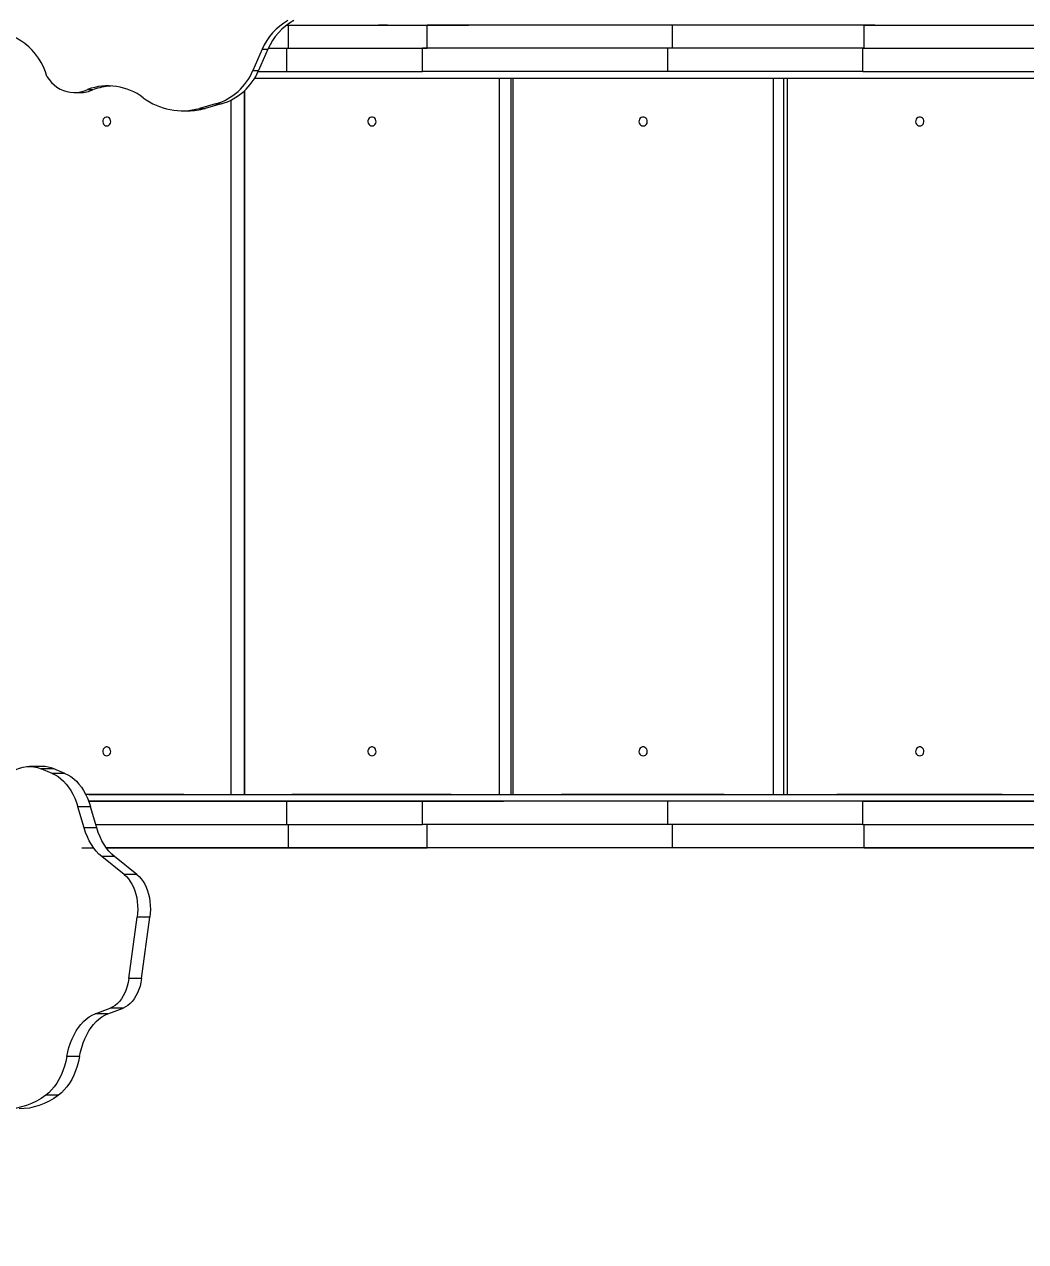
# Model space of a CAD drawing. Header units: millimetres. Extents: x -8422 to 28150, y -6982 to 5510.
# Drawn here: x -91 to 811, y 736 to 1834 of the extents above; entities that cross this region are included whole.
import ezdxf

# ---------------------------------------------------------------- set-up
doc = ezdxf.new("R2010")
doc.units = ezdxf.units.MM
for name, color, linetype in [('DIKOM_ОБЪЕКТ', 7, 'Continuous'), ('DIKOM_РАЗМЕР_ЗОНА', 7, 'Continuous'), ('DIKOM_РАЗМЕР_ОБЪЕКТА', 7, 'Continuous')]:
    doc.layers.add(name, color=color, linetype=linetype)
doc.styles.add('style1', font='arial.ttf', dxfattribs={"width": 0.8})
doc.dimstyles.new('1-50', dxfattribs={"dimtxt": 300, "dimasz": 200, "dimexe": 100, "dimexo": 0, "dimgap": 100, "dimtad": 1, "dimdec": 0, "dimtxsty": 'style1', "dimcen": 0, "dimclrd": 7, "dimclre": 7, "dimadec": 1, "dimazin": 2, "dimtfac": 1, "dimtdec": 0, "dimtmove": 1, "dimatfit": 3, "dimfxl": 0, "dimlwd": 25, "dimlwe": 18, "dimarcsym": 0})

# ---------------------------------------------------------------- blocks, each defined once
blk = doc.blocks.new('*D0')
at = {"layer": 'Defpoints', "color": 0, "transparency": 16777216}
for p in [(1363.3, 4015), (-6011, -2710), (-2661.5, -2710)]:
    blk.add_point(p, dxfattribs=at)
at = {"layer": 'DIKOM_РАЗМЕР_ОБЪЕКТА', "color": 7, "lineweight": 18, "transparency": 16777216}
for p, q in [((1363.3, 4015), (-6111, 4015)), ((-2661.5, -2710), (-6111, -2710))]:
    blk.add_line(p, q, dxfattribs=at)
at = {"layer": 'DIKOM_РАЗМЕР_ОБЪЕКТА', "color": 7, "lineweight": 25, "transparency": 16777216}
blk.add_line((-6011, 3815), (-6011, -2510), dxfattribs=at)
at = {"layer": 'DIKOM_РАЗМЕР_ОБЪЕКТА', "color": 7, "transparency": 16777216}
for points in [[(-6044.3, 3815), (-5977.6, 3815), (-6011, 4015)], [(-6044.3, -2510), (-5977.6, -2510), (-6011, -2710)]]:
    blk.add_solid(points, dxfattribs=at)
at = {"layer": 'DIKOM_РАЗМЕР_ОБЪЕКТА', "color": 0, "transparency": 16777216, "insert": (-6264.1, 652.5), "char_height": 300, "attachment_point": 5, "rotation": 90, "style": 'style1'}
blk.add_mtext('6700', dxfattribs=at)
blk = doc.blocks.new('*D1')
at = {"layer": 'Defpoints', "color": 0, "transparency": 16777216}
for p in [(-5348.3, 1737), (6047.5, 1360.2), (6047.5, -3315.3)]:
    blk.add_point(p, dxfattribs=at)
at = {"layer": 'DIKOM_РАЗМЕР_ОБЪЕКТА', "color": 7, "lineweight": 18, "transparency": 16777216}
for p, q in [((-5348.3, 1737), (-5348.3, -3415.3)), ((6047.5, 1360.2), (6047.5, -3415.3))]:
    blk.add_line(p, q, dxfattribs=at)
at = {"layer": 'DIKOM_РАЗМЕР_ОБЪЕКТА', "color": 7, "lineweight": 25, "transparency": 16777216}
blk.add_line((-5148.3, -3315.3), (5847.5, -3315.3), dxfattribs=at)
at = {"layer": 'DIKOM_РАЗМЕР_ОБЪЕКТА', "color": 7, "transparency": 16777216}
for points in [[(-5148.3, -3282), (-5148.3, -3348.7), (-5348.3, -3315.3)], [(5847.5, -3282), (5847.5, -3348.7), (6047.5, -3315.3)]]:
    blk.add_solid(points, dxfattribs=at)
at = {"layer": 'DIKOM_РАЗМЕР_ОБЪЕКТА', "color": 0, "transparency": 16777216, "insert": (349.6, -3062.2), "char_height": 300, "attachment_point": 5, "style": 'style1'}
blk.add_mtext('11400', dxfattribs=at)
blk = doc.blocks.new('*D2')
at = {"layer": 'Defpoints', "color": 0, "transparency": 16777216}
for p in [(8043.9, 833.9), (-7345.5, 649), (8043.9, -5007.3)]:
    blk.add_point(p, dxfattribs=at)
at = {"layer": 'DIKOM_РАЗМЕР_ЗОНА', "color": 7, "lineweight": 18, "transparency": 16777216}
for p, q in [((8043.9, 833.9), (8043.9, -5107.3)), ((-7345.5, 649), (-7345.5, -5107.3))]:
    blk.add_line(p, q, dxfattribs=at)
at = {"layer": 'DIKOM_РАЗМЕР_ЗОНА', "color": 7, "lineweight": 25, "transparency": 16777216}
blk.add_line((-7145.5, -5007.3), (7843.9, -5007.3), dxfattribs=at)
at = {"layer": 'DIKOM_РАЗМЕР_ЗОНА', "color": 7, "transparency": 16777216}
for points in [[(-7145.5, -4974), (-7145.5, -5040.7), (-7345.5, -5007.3)], [(7843.9, -4974), (7843.9, -5040.7), (8043.9, -5007.3)]]:
    blk.add_solid(points, dxfattribs=at)
at = {"layer": 'DIKOM_РАЗМЕР_ЗОНА', "color": 0, "transparency": 16777216, "insert": (349.2, -4754.2), "char_height": 300, "attachment_point": 5, "style": 'style1'}
blk.add_mtext('15400', dxfattribs=at)
blk = doc.blocks.new('*D3')
at = {"layer": 'Defpoints', "color": 0, "transparency": 16777216}
for p in [(620.2, 5510), (-7972, -4607.5), (-3279.2, -4607.5)]:
    blk.add_point(p, dxfattribs=at)
at = {"layer": 'DIKOM_РАЗМЕР_ЗОНА', "color": 7, "lineweight": 18, "transparency": 16777216}
for p, q in [((620.2, 5510), (-8072, 5510)), ((-3279.2, -4607.5), (-8072, -4607.5))]:
    blk.add_line(p, q, dxfattribs=at)
at = {"layer": 'DIKOM_РАЗМЕР_ЗОНА', "color": 7, "lineweight": 25, "transparency": 16777216}
blk.add_line((-7972, 5310), (-7972, -4407.5), dxfattribs=at)
at = {"layer": 'DIKOM_РАЗМЕР_ЗОНА', "color": 7, "transparency": 16777216}
for points in [[(-8005.3, 5310), (-7938.6, 5310), (-7972, 5510)], [(-8005.3, -4407.5), (-7938.6, -4407.5), (-7972, -4607.5)]]:
    blk.add_solid(points, dxfattribs=at)
at = {"layer": 'DIKOM_РАЗМЕР_ЗОНА', "color": 0, "transparency": 16777216, "insert": (-8225.1, 451.3), "char_height": 300, "attachment_point": 5, "rotation": 90, "style": 'style1'}
blk.add_mtext('10100', dxfattribs=at)

msp = doc.modelspace()

# ---------------------------------------------------------------- linework, layer by layer
at = {"layer": 'DIKOM_ОБЪЕКТ', "color": 7, "linetype": 'Continuous', "lineweight": 15}
for p, q in [((145.2, 1833), (146.7, 1833)), ((145.2, 1833), (160.1, 1833)), ((146.7, 1833), (271.6, 1833)), ((146.7, 1812), (146.7, 1833)), ((160.1, 1833), (309.1, 1833)), ((235.9, 1833), (227.9, 1833)), ((492.9, 1833), (271.6, 1833)), ((271.6, 1812), (271.6, 1833)), ((530.4, 1833), (309.1, 1833)), ((665.8, 1833), (492.9, 1833)), ((492.9, 1812), (492.9, 1833)), ((675.3, 1833), (530.4, 1833)), ((593.3, 1833), (585.3, 1833)), ((665.8, 1833), (909, 1833)), ((665.8, 1812), (665.8, 1833)), ((675.3, 1833), (918.5, 1833)), ((128.4, 1812), (146.7, 1812)), ((128.4, 1812), (145.2, 1812)), ((145.2, 1791), (145.2, 1812)), ((488.7, 1812), (267.4, 1812)), ((267.4, 1791), (267.4, 1812)), ((492.9, 1812), (271.6, 1812)), ((488.7, 1791), (488.7, 1812)), ((665.8, 1812), (492.9, 1812)), ((664.7, 1812), (907.9, 1812)), ((664.7, 1791), (664.7, 1812)), ((665.8, 1812), (909, 1812)), ((122.9, 1811.2), (114.6, 1792)), ((128.1, 1811.2), (119.7, 1792)), ((122.9, 1811.2), (128.1, 1811.2)), ((114.6, 1792), (119.7, 1792)), ((119.3, 1791), (145.2, 1791)), ((145.2, 1791), (267.4, 1791)), ((488.7, 1791), (267.4, 1791)), ((664.7, 1791), (907.9, 1791)), ((336.9, 1139), (336.9, 1785)), ((347.5, 1139), (347.5, 1785)), ((349, 1785), (349, 1139)), ((583.9, 1139), (583.9, 1785)), ((593.2, 1139), (593.2, 1785)), ((596.4, 1785), (596.4, 1139)), ((-46.4, 1772), (-41.3, 1772)), ((-34.4, 1774.8), (-29.3, 1774.8)), ((106.9, 1139), (106.9, 1773.7)), ((107, 1773.8), (107, 1139)), ((80.9, 1761.9), (66.4, 1757.8)), ((66.4, 1757.8), (71.6, 1757.8)), ((86, 1761.9), (71.6, 1757.8)), ((80.9, 1761.9), (86, 1761.9)), ((94.9, 1139), (94.9, 1765.4)), ((50.8, 1755.7), (55.9, 1755.7)), ((-75.5, 1164.3), (-86.9, 1164.3)), ((-66.4, 1158.1), (-76.3, 1162.2)), ((-64.8, 1162.2), (-76.3, 1162.2)), ((-54.9, 1158.1), (-66.4, 1158.1)), ((-54.9, 1158.1), (-64.8, 1162.2)), ((52.3, 1139), (-36.2, 1139)), ((-33.5, 1133), (145.2, 1133)), ((-33.5, 1133), (187.1, 1133)), ((-33.5, 1133), (168.9, 1133)), ((52.3, 1139), (56.2, 1139)), ((106.9, 1139), (107, 1139)), ((145.2, 1133), (267.4, 1133)), ((145.2, 1112), (145.2, 1133)), ((146.6, 1139), (149.8, 1139)), ((293.3, 1139), (149.8, 1139)), ((168.9, 1133), (289.4, 1133)), ((187.1, 1133), (340.5, 1133)), ((187.1, 1133), (187.1, 1133)), ((235.9, 1133), (227.9, 1133)), ((488.7, 1133), (267.4, 1133)), ((267.4, 1112), (267.4, 1133)), ((510.7, 1133), (289.4, 1133)), ((293.3, 1139), (297.2, 1139)), ((307.4, 1139), (336.9, 1139)), ((336.9, 1139), (347.5, 1139)), ((561.8, 1133), (340.5, 1133)), ((340.5, 1133), (340.5, 1133)), ((347.5, 1139), (349, 1139)), ((389.5, 1139), (392.8, 1139)), ((539.4, 1139), (392.8, 1139)), ((463.4, 1133), (455.4, 1133)), ((488.7, 1112), (488.7, 1133)), ((688.7, 1133), (510.7, 1133)), ((539.4, 1139), (543.4, 1139)), ((701.6, 1133), (561.8, 1133)), ((561.8, 1133), (561.8, 1133)), ((593.3, 1133), (585.3, 1133)), ((593.2, 1139), (596.4, 1139)), ((637.6, 1139), (641, 1139)), ((790.2, 1139), (641, 1139)), ((664.7, 1133), (907.9, 1133)), ((664.7, 1112), (664.7, 1133)), ((688.7, 1133), (931.8, 1133)), ((701.6, 1133), (944.8, 1133)), ((701.6, 1133), (701.6, 1133)), ((785.3, 1133), (777.4, 1133)), ((790.2, 1139), (794.2, 1139)), ((-37.6, 1108.9), (-43.3, 1128.1)), ((-31.8, 1128.1), (-43.3, 1128.1)), ((-26.1, 1108.9), (-31.8, 1128.1)), ((-26.1, 1108.9), (-37.6, 1108.9)), ((-27, 1112), (145.2, 1112)), ((145.2, 1112), (267.4, 1112)), ((146.7, 1091), (146.7, 1112)), ((488.7, 1112), (267.4, 1112)), ((271.6, 1091), (271.6, 1112)), ((664.7, 1112), (488.7, 1112)), ((492.9, 1091), (492.9, 1112)), ((664.7, 1112), (907.9, 1112)), ((665.8, 1091), (665.8, 1112)), ((-39.6, 1091), (-29.1, 1091)), ((1270.7, 1091), (-17.6, 1091)), ((-17.6, 1091), (146.7, 1091)), ((146.7, 1091), (271.6, 1091)), ((492.9, 1091), (271.6, 1091)), ((665.8, 1091), (492.9, 1091)), ((665.8, 1091), (909, 1091)), ((-1.5, 1066.9), (-21.7, 1083.1)), ((-10.2, 1083.1), (-21.7, 1083.1)), ((10, 1066.9), (-10.2, 1083.1)), ((10, 1066.9), (-1.5, 1066.9)), ((2.7, 973.2), (10.3, 1028.5)), ((21.7, 1028.5), (10.3, 1028.5)), ((14.2, 973.2), (21.7, 1028.5)), ((14.2, 973.2), (2.7, 973.2)), ((-27.6, 941.3), (-14, 946.4)), ((-16.1, 941.3), (-2.5, 946.4)), ((-2.5, 946.4), (-14, 946.4)), ((-16.1, 941.3), (-27.6, 941.3)), ((-41.8, 902.8), (-53.3, 902.8)), ((-60.7, 868), (-72.1, 868))]:
    msp.add_line(p, q, dxfattribs=at)
at = {"layer": 'DIKOM_ОБЪЕКТ', "color": 7, "linetype": 'Continuous', "lineweight": 15, "flags": 128}
for points in [[(-71.1, 1786.6), (-72.5, 1790.9), (-74.3, 1795.2), (-76.4, 1799.3), (-78.8, 1803.2), (-81.5, 1806.8), (-84.4, 1810.2), (-87.6, 1813.4), (-91.1, 1816.3), (-94.7, 1818.8), (-98.6, 1821), (-102.5, 1822.9), (-106.7, 1824.5), (-110.9, 1825.7)], [(145.2, 1812), (157.9, 1812), (170.4, 1812), (182.9, 1812), (195.3, 1812), (207.6, 1812), (219.8, 1812), (231.9, 1812), (243.9, 1812), (255.7, 1812), (267.4, 1812)], [(146.7, 1812), (159.7, 1812), (172.5, 1812), (185.3, 1812), (198, 1812), (210.5, 1812), (223, 1812), (235.4, 1812), (247.6, 1812), (259.7, 1812), (271.6, 1812)], [(664.7, 1812), (650.7, 1812), (636.7, 1812), (622.8, 1812), (608.9, 1812), (595.2, 1812), (581.5, 1812), (567.8, 1812), (554.3, 1812), (540.9, 1812), (527.7, 1812), (514.5, 1812), (501.5, 1812), (488.7, 1812)], [(664.7, 1791), (650.7, 1791), (636.7, 1791), (622.8, 1791), (608.9, 1791), (595.2, 1791), (581.5, 1791), (567.8, 1791), (554.3, 1791), (540.9, 1791), (527.7, 1791), (514.5, 1791), (501.5, 1791), (488.7, 1791)], [(-71.1, 1786.6), (-69.2, 1783.8), (-67.1, 1781.2), (-64.7, 1778.9), (-62.1, 1776.9), (-59.3, 1775.2), (-56.3, 1773.9), (-53.3, 1772.9), (-50.1, 1772.3), (-46.9, 1772), (-43.7, 1772.2), (-40.5, 1772.7), (-37.4, 1773.6), (-34.4, 1774.8)], [(116.2, 1785), (137, 1785), (175.4, 1785), (213.9, 1785), (252.6, 1785), (291.4, 1785), (330.3, 1785), (369.4, 1785), (408.6, 1785), (447.9, 1785), (487.3, 1785), (526.8, 1785), (566.5, 1785), (606.3, 1785), (646.2, 1785), (686.2, 1785), (726.3, 1785), (766.5, 1785), (806.7, 1785), (847.1, 1785)], [(-17.2, 1742), (-16.1, 1742.2), (-15.2, 1742.7), (-14.4, 1743.5), (-13.9, 1744.5), (-13.6, 1745.7), (-13.7, 1746.9), (-14.1, 1748), (-14.8, 1748.9), (-15.6, 1749.6), (-16.7, 1750), (-17.7, 1750), (-18.8, 1749.6), (-19.6, 1748.9), (-20.3, 1748), (-20.7, 1746.9), (-20.8, 1745.7), (-20.5, 1744.5), (-20, 1743.5), (-19.2, 1742.7), (-18.3, 1742.2), (-17.2, 1742)], [(221.9, 1742), (223, 1742.2), (224, 1742.7), (224.8, 1743.5), (225.4, 1744.5), (225.6, 1745.7), (225.5, 1746.9), (225.1, 1748), (224.4, 1748.9), (223.5, 1749.6), (222.5, 1750), (221.4, 1750), (220.3, 1749.6), (219.4, 1748.9), (218.7, 1748), (218.3, 1746.9), (218.3, 1745.7), (218.5, 1744.5), (219.1, 1743.5), (219.9, 1742.7), (220.8, 1742.2), (221.9, 1742)], [(466.5, 1742), (467.6, 1742.2), (468.6, 1742.7), (469.4, 1743.5), (470, 1744.5), (470.2, 1745.7), (470.1, 1746.9), (469.7, 1748), (469, 1748.9), (468.1, 1749.6), (467, 1750), (465.9, 1750), (464.8, 1749.6), (463.9, 1748.9), (463.2, 1748), (462.8, 1746.9), (462.7, 1745.7), (463, 1744.5), (463.5, 1743.5), (464.3, 1742.7), (465.4, 1742.2), (466.5, 1742)], [(715.9, 1742), (717, 1742.2), (718, 1742.7), (718.9, 1743.5), (719.4, 1744.5), (719.7, 1745.7), (719.6, 1746.9), (719.2, 1748), (718.5, 1748.9), (717.5, 1749.6), (716.4, 1750), (715.3, 1750), (714.2, 1749.6), (713.3, 1748.9), (712.6, 1748), (712.2, 1746.9), (712.1, 1745.7), (712.3, 1744.5), (712.9, 1743.5), (713.7, 1742.7), (714.8, 1742.2), (715.9, 1742)], [(-17.2, 1174), (-16.1, 1174.2), (-15.2, 1174.7), (-14.4, 1175.5), (-13.9, 1176.5), (-13.6, 1177.7), (-13.7, 1178.9), (-14.1, 1180), (-14.8, 1180.9), (-15.6, 1181.6), (-16.7, 1182), (-17.7, 1182), (-18.8, 1181.6), (-19.6, 1180.9), (-20.3, 1180), (-20.7, 1178.9), (-20.8, 1177.7), (-20.5, 1176.5), (-20, 1175.5), (-19.2, 1174.7), (-18.3, 1174.2), (-17.2, 1174)], [(221.9, 1174), (223, 1174.2), (224, 1174.7), (224.8, 1175.5), (225.4, 1176.5), (225.6, 1177.7), (225.5, 1178.9), (225.1, 1180), (224.4, 1180.9), (223.5, 1181.6), (222.5, 1182), (221.4, 1182), (220.3, 1181.6), (219.4, 1180.9), (218.7, 1180), (218.3, 1178.9), (218.3, 1177.7), (218.5, 1176.5), (219.1, 1175.5), (219.9, 1174.7), (220.8, 1174.2), (221.9, 1174)], [(466.5, 1174), (467.6, 1174.2), (468.6, 1174.7), (469.4, 1175.5), (470, 1176.5), (470.2, 1177.7), (470.1, 1178.9), (469.7, 1180), (469, 1180.9), (468.1, 1181.6), (467, 1182), (465.9, 1182), (464.8, 1181.6), (463.9, 1180.9), (463.2, 1180), (462.8, 1178.9), (462.7, 1177.7), (463, 1176.5), (463.5, 1175.5), (464.3, 1174.7), (465.4, 1174.2), (466.5, 1174)], [(715.9, 1174), (717, 1174.2), (718, 1174.7), (718.9, 1175.5), (719.4, 1176.5), (719.7, 1177.7), (719.6, 1178.9), (719.2, 1180), (718.5, 1180.9), (717.5, 1181.6), (716.4, 1182), (715.3, 1182), (714.2, 1181.6), (713.3, 1180.9), (712.6, 1180), (712.2, 1178.9), (712.1, 1177.7), (712.3, 1176.5), (712.9, 1175.5), (713.7, 1174.7), (714.8, 1174.2), (715.9, 1174)], [(-111, 1152.6), (-108.2, 1155.4), (-105.3, 1157.8), (-102.2, 1159.9), (-99.1, 1161.5), (-95.9, 1162.8), (-92.6, 1163.7), (-89.4, 1164.2), (-86.1, 1164.3), (-82.8, 1164), (-79.5, 1163.3), (-76.3, 1162.2)], [(-66.4, 1158.1), (-63.7, 1156.8), (-61.1, 1155.2), (-58.5, 1153.3), (-56.1, 1151), (-53.8, 1148.5), (-51.6, 1145.7), (-49.6, 1142.6), (-47.8, 1139.3), (-46.1, 1135.7), (-44.6, 1132), (-43.3, 1128.1)], [(-54.9, 1158.1), (-52.2, 1156.8), (-49.6, 1155.2), (-47, 1153.3), (-44.6, 1151), (-42.3, 1148.5), (-40.1, 1145.7), (-38.1, 1142.6), (-36.3, 1139.3), (-34.6, 1135.7), (-33.1, 1132), (-31.8, 1128.1)], [(819.6, 1133), (778.9, 1133), (738.4, 1133), (697.9, 1133), (657.5, 1133), (617.3, 1133), (577.1, 1133), (537.1, 1133), (497.2, 1133), (457.4, 1133), (417.7, 1133), (378.2, 1133), (338.7, 1133), (299.4, 1133), (260.3, 1133), (221.3, 1133), (182.4, 1133), (143.6, 1133), (105, 1133), (66.6, 1133), (28.3, 1133), (-9.9, 1133), (-33.5, 1133)], [(-33.4, 1139), (-15.1, 1139), (22.7, 1139), (60.7, 1139), (98.8, 1139), (137, 1139), (175.4, 1139), (213.9, 1139), (252.6, 1139), (291.4, 1139), (330.3, 1139), (369.4, 1139), (408.6, 1139), (447.9, 1139), (487.3, 1139), (526.8, 1139), (566.5, 1139), (606.3, 1139), (646.2, 1139), (686.2, 1139), (726.3, 1139), (766.5, 1139), (806.7, 1139), (847.1, 1139)], [(664.7, 1133), (650.7, 1133), (636.7, 1133), (622.8, 1133), (608.9, 1133), (595.2, 1133), (581.5, 1133), (567.8, 1133), (554.3, 1133), (540.9, 1133), (527.7, 1133), (514.5, 1133), (501.5, 1133), (488.7, 1133)], [(-21.7, 1083.1), (-24.2, 1085.3), (-26.6, 1087.9), (-28.9, 1090.7), (-31, 1093.9), (-33, 1097.3), (-34.7, 1100.9), (-36.3, 1104.8), (-37.6, 1108.9)], [(-10.2, 1083.1), (-12.7, 1085.3), (-15.2, 1087.9), (-17.4, 1090.7), (-19.5, 1093.9), (-21.5, 1097.3), (-23.2, 1100.9), (-24.8, 1104.8), (-26.1, 1108.9)], [(-1.5, 1066.9), (0.5, 1065.1), (2.3, 1063.1), (4, 1060.7), (5.5, 1058.2), (6.9, 1055.4), (8.1, 1052.3), (9, 1049.2), (9.8, 1045.9), (10.3, 1042.5), (10.6, 1039), (10.7, 1035.5), (10.6, 1032), (10.3, 1028.5)], [(10, 1066.9), (12, 1065.1), (13.8, 1063.1), (15.5, 1060.7), (17, 1058.2), (18.4, 1055.4), (19.5, 1052.3), (20.5, 1049.2), (21.3, 1045.9), (21.8, 1042.5), (22.1, 1039), (22.2, 1035.5), (22.1, 1032), (21.7, 1028.5)], [(2.7, 973.2), (2.1, 969.7), (1.3, 966.4), (0.3, 963.2), (-1, 960.2), (-2.4, 957.4), (-4, 954.8), (-5.7, 952.5), (-7.6, 950.5), (-9.7, 948.8), (-11.8, 947.5), (-14, 946.4)], [(14.2, 973.2), (13.6, 969.7), (12.8, 966.4), (11.8, 963.2), (10.5, 960.2), (9.1, 957.4), (7.5, 954.8), (5.7, 952.5), (3.8, 950.5), (1.8, 948.8), (-0.3, 947.5), (-2.5, 946.4)], [(-53.3, 902.8), (-52.4, 907), (-51.3, 911.1), (-50, 915.1), (-48.4, 918.9), (-46.7, 922.5), (-44.8, 925.9), (-42.7, 929), (-40.5, 931.8), (-38.1, 934.3), (-35.7, 936.6), (-33.1, 938.5), (-30.4, 940.1), (-27.6, 941.3)], [(-41.8, 902.8), (-40.9, 907), (-39.8, 911.1), (-38.5, 915.1), (-36.9, 918.9), (-35.2, 922.5), (-33.3, 925.9), (-31.2, 929), (-29, 931.8), (-26.7, 934.3), (-24.2, 936.6), (-21.6, 938.5), (-18.9, 940.1), (-16.1, 941.3)], [(-53.3, 902.8), (-54.2, 898.3), (-55.4, 894), (-56.8, 889.8), (-58.4, 885.9), (-60.3, 882.2), (-62.3, 878.7), (-64.6, 875.6), (-66.9, 872.7), (-69.5, 870.2), (-72.1, 868)], [(-41.8, 902.8), (-42.7, 898.3), (-43.9, 894), (-45.3, 889.8), (-47, 885.9), (-48.8, 882.2), (-50.8, 878.7), (-53.1, 875.6), (-55.5, 872.7), (-58, 870.2), (-60.7, 868)], [(-72.1, 868), (-76.4, 865.1), (-80.6, 862.6), (-85, 860.4), (-89.5, 858.7), (-94, 857.3), (-98.5, 856.3), (-103.1, 855.8), (-107.7, 855.6), (-112.3, 855.8), (-116.9, 856.4), (-121.4, 857.4), (-125.9, 858.8), (-130.4, 860.6), (-134.7, 862.7)], [(-60.7, 868), (-64.9, 865.1), (-69.2, 862.6), (-73.5, 860.4), (-78, 858.7), (-82.5, 857.3), (-87, 856.3), (-91.6, 855.8), (-96.1, 855.6)]]:
    msp.add_lwpolyline(points, dxfattribs=at)
at = {"layer": 'DIKOM_ОБЪЕКТ', "color": 7, "linetype": 'Continuous', "lineweight": 15}
for centre, radius, start, end in [((172.3, 1790.1), 53.7, 119.1004, 156.9044), ((177.5, 1790.1), 53.7, 119.1004, 156.9044), ((65.9, 1812.5), 52.9, 286.4827, 337.1333), ((71, 1812.5), 52.9, 286.4827, 337.1333), ((-41.3, 1799.7), 27.6, 270.0594, 295.7607), ((-16.2, 1725.3), 52.8, 52.8586, 110.2389), ((-11, 1725.4), 52.6, 92.8379, 110.3368), ((50.8, 1814.2), 58.5, 233.134, 285.5013), ((55.9, 1813.8), 58.1, 270.0086, 285.6123), ((-75.5, 1136.4), 28, 67.3883, 89.8686)]:
    msp.add_arc(centre, radius, start, end, dxfattribs=at)

# ---------------------------------------------------------------- dimensions: what is measured, and where the dimension line sits
at = {"layer": 'DIKOM_РАЗМЕР_ЗОНА'}
dim = msp.add_linear_dim(base=(-7972, -4607.5), p1=(620.2, 5510), p2=(-3279.2, -4607.5), angle=90, text='10100', dimstyle='1-50', override={"dimscale": 1, "dimtix": 0, "dimtofl": 1, "dimtmove": 1, "dimatfit": 3}, dxfattribs=at)
dim.commit()
dim.dimension.update_dxf_attribs({"geometry": '*D3', "text_midpoint": (-8225.1, 451.3)})
dim = msp.add_linear_dim(base=(8043.9, -5007.3), p1=(-7345.5, 649), p2=(8043.9, 833.9), text='15400', dimstyle='1-50', override={"dimscale": 1, "dimtix": 0, "dimtofl": 1, "dimtmove": 1, "dimatfit": 3}, dxfattribs=at)
dim.commit()
dim.dimension.update_dxf_attribs({"geometry": '*D2', "text_midpoint": (349.2, -4754.2)})
at = {"layer": 'DIKOM_РАЗМЕР_ОБЪЕКТА'}
dim = msp.add_linear_dim(base=(-6011, -2710), p1=(1363.3, 4015), p2=(-2661.5, -2710), angle=90, text='6700', dimstyle='1-50', override={"dimscale": 1, "dimtix": 0, "dimtofl": 1, "dimtmove": 1, "dimatfit": 3}, dxfattribs=at)
dim.commit()
dim.dimension.update_dxf_attribs({"geometry": '*D0', "text_midpoint": (-6264.1, 652.5)})
dim = msp.add_linear_dim(base=(6047.5, -3315.3), p1=(-5348.3, 1737), p2=(6047.5, 1360.2), text='11400', dimstyle='1-50', override={"dimscale": 1, "dimtix": 0, "dimtofl": 1, "dimtmove": 1, "dimatfit": 3}, dxfattribs=at)
dim.commit()
dim.dimension.update_dxf_attribs({"geometry": '*D1', "text_midpoint": (349.6, -3062.2)})

doc.saveas('drawing.dxf')
